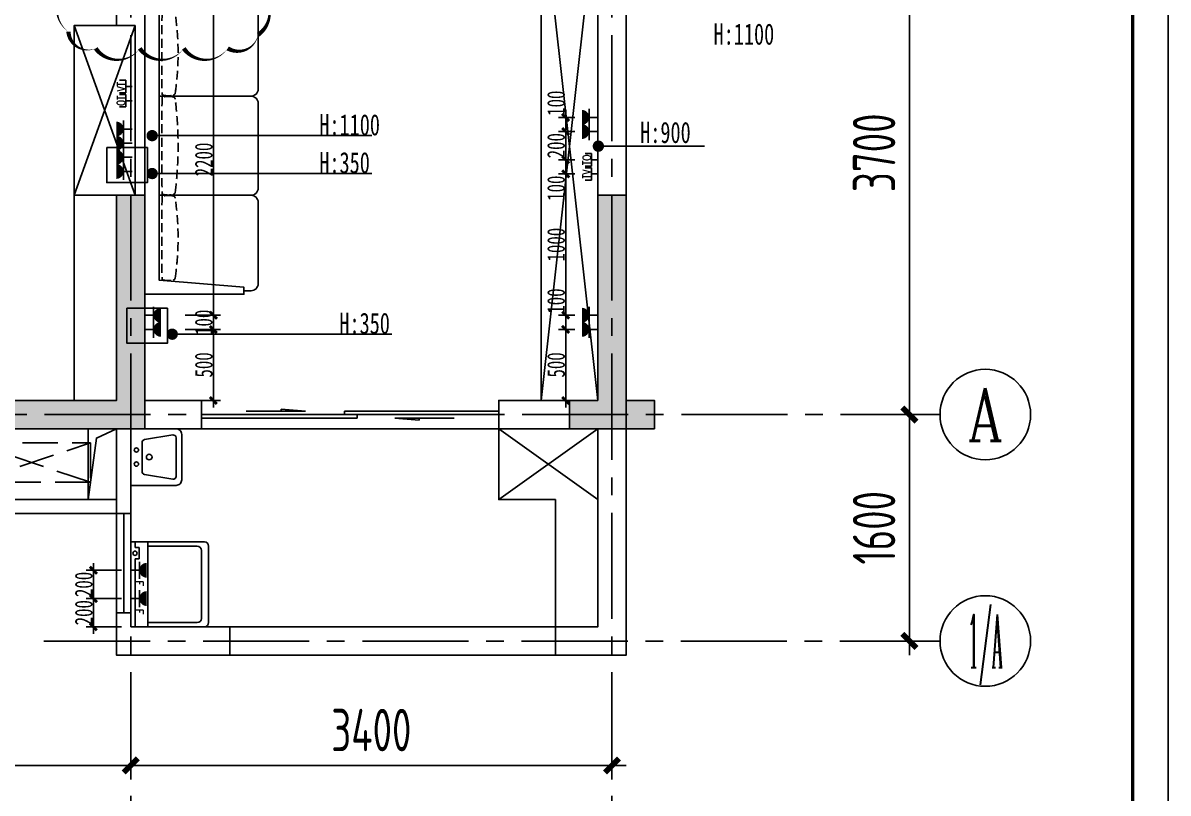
# Model space of a CAD drawing. Header units: millimetres. Extents: x -133666 to 228300, y -346623 to 180165.
# Drawn here: x 29112 to 37204, y -182706 to -177264 of the extents above; entities that cross this region are included whole.
import ezdxf
from ezdxf.enums import TextEntityAlignment as Align

# ---------------------------------------------------------------- set-up
doc = ezdxf.new("R2010")
doc.units = ezdxf.units.MM
doc.header["$LTSCALE"] = 1000
for name, pattern in [('CENTER', [50.8, 31.75, -6.35, 6.35, -6.35]), ('CENTER2', [1.125, 0.75, -0.125, 0.125, -0.125]), ('DASH', [0.35, 0.25, -0.1]), ('DASHED', [19.05, 12.7, -6.35])]:
    doc.linetypes.add(name, pattern=pattern)
doc.layers.get('0').update_dxf_attribs({"linetype": 'CONTINUOUS'})
doc.layers.get('Defpoints').update_dxf_attribs({"color": 6, "linetype": 'CONTINUOUS'})
for name, color, linetype in [('6#轴网(1-4)20181120$0$11 12 17 18 19 20 21 22-ZW$0$AXIS_轴号_A', 8, 'CONTINUOUS'), ('6#轴网(1-4)20181120$0$11 12 17 18 19 20 21 22-ZW$0$AXIS_轴文_A', 8, 'CONTINUOUS'), ('6#轴网(1-4)20181120$0$AXIS_TEXT', 8, 'CONTINUOUS'), ('A-FUR', 8, 'CONTINUOUS'), ('A-Lvtry', 5, 'CONTINUOUS'), ('A-洞口', 105, 'CONTINUOUS'), ('A-空调室外机', 5, 'DASH'), ('AE-FLOR', 151, 'CONTINUOUS'), ('AXIS', 253, 'CENTER'), ('BORDER', 7, 'CONTINUOUS'), ('DIM', 3, 'CONTINUOUS'), ('M-机电点位(布局空间)', 7, 'CONTINUOUS'), ('P-活动家具', 146, 'CONTINUOUS'), ('PUB_HATCH', 8, 'CONTINUOUS'), ('PUB_TEXT', 7, 'CONTINUOUS'), ('WALL', 2, 'CONTINUOUS'), ('WINDOW', 4, 'CONTINUOUS'), ('剪力墙', 6, 'CONTINUOUS'), ('家具', 8, 'CONTINUOUS'), ('栏杆', 142, 'CONTINUOUS')]:
    doc.layers.add(name, color=color, linetype=linetype)
doc.layers.add('S-ANNO-REVS', color=1, linetype='CONTINUOUS', true_color=0xff0000, plot=False)
doc.styles.add('6#轴网(1-4)20181120$0$11 12 17 18 19 20 21 22-ZW$0$_TCH_AXIS', font='COMPLEX', dxfattribs={"bigfont": 'GBCBIG'})
doc.styles.add('6#轴网(1-4)20181120$0$COMPLEX', font='COMPLEX')
doc.styles.add('DIM', font='', dxfattribs={"width": 0.7})
doc.styles.add('HZ', font='romans.shx', dxfattribs={"width": 0.9, "bigfont": 'bzhz.shx'})
doc.styles.add('ZZ', font='tssdeng.shx', dxfattribs={"width": 0.7, "bigfont": 'tssdchn.shx'})
doc.styles.add('黑体', font='simhei.ttf')
doc.styles.get('DIM').set_extended_font_data('SimSun')
doc.dimstyles.new('TSSD_100_100', dxfattribs={"dimtxt": 300, "dimasz": 100, "dimexe": 100, "dimexo": 250, "dimgap": 100, "dimtad": 1, "dimdec": 0, "dimzin": 0, "dimdsep": 46, "dimtxsty": 'ZZ', "dimblk": 'ARCHTICK', "dimcen": 0, "dimdle": 100, "dimclrd": 256, "dimclrt": 7, "dimadec": 0, "dimazin": 0, "dimtfac": 1, "dimtdec": 0, "dimtix": 1, "dimtmove": 2, "dimatfit": 3, "dimfxl": 0, "dimtolj": 1, "dimtzin": 0, "dimarcsym": 0})
doc.dimstyles.new('金螳螂1-50', dxfattribs={"dimscale": 50, "dimtxt": 2.5, "dimasz": 1, "dimexe": 1, "dimexo": 1, "dimgap": 0.1, "dimtad": 1, "dimdec": 0, "dimrnd": 5, "dimzin": 0, "dimdsep": 46, "dimtxsty": 'DIM', "dimblk": 'ARCHTICK', "dimcen": 2, "dimdle": 1, "dimclrd": 254, "dimclre": 254, "dimclrt": 30, "dimadec": 0, "dimazin": 0, "dimtfac": 1, "dimtdec": 0, "dimtix": 1, "dimtmove": 2, "dimatfit": 3, "dimldrblk": 'A', "dimfxl": 0, "dimtolj": 1, "dimtzin": 0, "dimarcsym": 0})

# ---------------------------------------------------------------- blocks, each defined once
blk = doc.blocks.new('_ArchTick')
at = {"color": 0, "linetype": 'ByBlock', "const_width": 0.4}
blk.add_lwpolyline([(-0.5, -0.5), (0.5, 0.5)], dxfattribs=at)
blk = doc.blocks.new('*D354')
at = {"layer": 'Defpoints', "color": 0}
for p in [(3400, -1600), (0, -1724.9), (3400, -2379.1)]:
    blk.add_point(p, dxfattribs=at)
at = {"layer": 'DIM', "color": 0, "lineweight": -2}
for p, q in [((3400, -1850), (3400, -2479.1)), ((0, -1974.9), (0, -2479.1))]:
    blk.add_line(p, q, dxfattribs=at)
at = {"layer": 'DIM', "lineweight": -2}
blk.add_line((-100, -2379.1), (3500, -2379.1), dxfattribs=at)
at = {"layer": 'DIM', "lineweight": -2, "xscale": 100, "yscale": 100, "zscale": 100, "rotation": 180}
blk.add_blockref('_ArchTick', (0, -2379.1), dxfattribs=at)
at = {"layer": 'DIM', "lineweight": -2, "xscale": 100, "yscale": 100, "zscale": 100}
blk.add_blockref('_ArchTick', (3400, -2379.1), dxfattribs=at)
at = {"layer": 'DIM', "color": 7, "insert": (1700, -2129.1), "char_height": 300, "attachment_point": 5, "style": 'ZZ'}
blk.add_mtext('\\A1;3400', dxfattribs=at)
blk = doc.blocks.new('*D355')
at = {"layer": 'Defpoints', "color": 0}
for p in [(3400, -1600), (6800, -1600), (6800, -2379.1)]:
    blk.add_point(p, dxfattribs=at)
at = {"layer": 'DIM', "color": 0, "lineweight": -2}
for p, q in [((3400, -1850), (3400, -2479.1)), ((6800, -1850), (6800, -2479.1))]:
    blk.add_line(p, q, dxfattribs=at)
at = {"layer": 'DIM', "lineweight": -2}
blk.add_line((3300, -2379.1), (6900, -2379.1), dxfattribs=at)
at = {"layer": 'DIM', "lineweight": -2, "xscale": 100, "yscale": 100, "zscale": 100, "rotation": 180}
blk.add_blockref('_ArchTick', (3400, -2379.1), dxfattribs=at)
at = {"layer": 'DIM', "lineweight": -2, "xscale": 100, "yscale": 100, "zscale": 100}
blk.add_blockref('_ArchTick', (6800, -2379.1), dxfattribs=at)
at = {"layer": 'DIM', "color": 7, "insert": (5100, -2129.1), "char_height": 300, "attachment_point": 5, "style": 'ZZ'}
blk.add_mtext('\\A1;3400', dxfattribs=at)
blk = doc.blocks.new('6#轴网(1-4)20181120$0$_AXISO')
at = {"color": 8}
blk.add_circle((0, 0), 0.5, dxfattribs=at)
at = {"layer": '6#轴网(1-4)20181120$0$AXIS_TEXT', "color": 8, "style": '6#轴网(1-4)20181120$0$COMPLEX', "width": 1.041667}
blk.add_attdef('A', text='', height=0.56, dxfattribs=at).set_placement((-0.25, -0.28), (0.25, -0.28), align=Align.FIT)
blk = doc.blocks.new('*D359')
at = {"layer": 'Defpoints', "color": 0}
for p in [(8738.9, 100), (8902.1, 100), (8738.9, -1500)]:
    blk.add_point(p, dxfattribs=at)
at = {"layer": 'DIM', "lineweight": -2}
blk.add_line((8902.1, -1600), (8902.1, 200), dxfattribs=at)
at = {"layer": 'DIM', "color": 0, "lineweight": -2}
for p, q in [((8988.9, 100), (9002.1, 100)), ((8988.9, -1500), (9002.1, -1500))]:
    blk.add_line(p, q, dxfattribs=at)
at = {"layer": 'DIM', "lineweight": -2, "xscale": 100, "yscale": 100, "zscale": 100}
for p, rotation in [((8902.1, 100), 90), ((8902.1, -1500), 270)]:
    blk.add_blockref('_ArchTick', p, dxfattribs=dict(at, rotation=rotation))
at = {"layer": 'DIM', "color": 7, "insert": (8652.1, -700), "char_height": 300, "attachment_point": 5, "rotation": 90, "style": 'ZZ'}
blk.add_mtext('\\A1;1600', dxfattribs=at)
blk = doc.blocks.new('*D360')
at = {"layer": 'Defpoints', "color": 0}
for p in [(8738.9, 3800), (8902.1, 3800), (8738.9, 100)]:
    blk.add_point(p, dxfattribs=at)
at = {"layer": 'DIM', "lineweight": -2}
blk.add_line((8902.1, 0), (8902.1, 3900), dxfattribs=at)
at = {"layer": 'DIM', "color": 0, "lineweight": -2}
for p, q in [((8988.9, 3800), (9002.1, 3800)), ((8988.9, 100), (9002.1, 100))]:
    blk.add_line(p, q, dxfattribs=at)
at = {"layer": 'DIM', "lineweight": -2, "xscale": 100, "yscale": 100, "zscale": 100}
for p, rotation in [((8902.1, 3800), 90), ((8902.1, 100), 270)]:
    blk.add_blockref('_ArchTick', p, dxfattribs=dict(at, rotation=rotation))
at = {"layer": 'DIM', "color": 7, "insert": (8652.1, 1950), "char_height": 300, "attachment_point": 5, "rotation": 90, "style": 'ZZ'}
blk.add_mtext('\\A1;3700', dxfattribs=at)
blk = doc.blocks.new('A$C68CA6050')
blk.add_wipeout([(0, 850), (2100, 850), (2100, 150), (2075, 150), (2075, 100), (2072, 83.1), (2060.4, 64.6), (2040.5, 52.5), (2025, 50), (1450, 50), (1437.2, 51.7), (1423.1, 57.8), (1414.6, 64.6), (1407.1, 74.2), (1403.4, 81.8), (1400, 100), (1398, 86), (1395.5, 79.2), (1390.8, 71.2), (1380.3, 60.2), (1363.8, 51.9), (1350, 50), (750, 50), (733.3, 52.9), (724.9, 56.8), (714.6, 64.6), (708.1, 72.6), (703.4, 81.8), (701.2, 89.1), (700, 100), (698.1, 86.3), (694.2, 76.7), (690.7, 70.9), (685.4, 64.6), (677.2, 58.1), (670.1, 54.2), (650, 50), (641.4, 50), (75, 50), (58.2, 52.9), (39.6, 64.6), (31.7, 75), (26.3, 88.7), (25, 100), (25, 150), (0, 150)]).translate(0, 0, 0).dxf.layer = 'P-活动家具'
at = {"layer": 'P-活动家具', "elevation": 0}
blk.add_lwpolyline([(1050, 50), (1043.2, 50), (750, 50, -0.414214), (700, 100, -0.414214), (650, 50), (75, 50, -0.414214), (25, 100), (25, 150), (0, 150), (0, 850), (1050, 850), (2100, 850), (2100, 150), (2075, 150), (2075, 100, -0.414214), (2025, 50), (1450, 50, -0.414214), (1400, 100, -0.414214), (1350, 50), (1056.8, 50)], format="xyb", close=True, dxfattribs=at)
for points in [[(0, 850), (2100, 850), (2100, 150), (2050, 150), (2000, 750.2), (100, 750.2), (50, 150), (0, 150), (0, 850)], [(700, 100), (700.1, 750.2)], [(1400, 100), (1400.1, 750.2)]]:
    blk.add_lwpolyline(points, dxfattribs=at)
at = {"layer": 'P-活动家具', "color": 251, "linetype": 'DASHED', "ltscale": 0.005, "elevation": 0}
for points in [[(103.3, 728.6, -0.008996), (692.3, 728.6, -0.12873), (694.8, 650.4, -0.310462), (679.3, 636.1, -0.072657), (116.2, 636.1, -0.310462), (100.7, 650.4, -0.12873), (103.3, 728.6, -0.746294)], [(1392.2, 728.6, 0.007743), (707.8, 728.6, 0.12873), (705.3, 650.4, 0.310462), (720.8, 636.1, 0.062134), (1379.2, 636.1, 0.310462), (1394.7, 650.4, 0.12873), (1392.2, 728.6, 0.746294)], [(1996.3, 728.6, 0.009023), (1409, 728.6, 0.12873), (1406.5, 650.4, 0.310462), (1422, 636.1, 0.072882), (1983.4, 636.1, 0.310462), (1998.9, 650.4, 0.12873), (1996.3, 728.6, 0.746294)]]:
    blk.add_lwpolyline(points, format="xyb", dxfattribs=at)
blk = doc.blocks.new('ktswaj')
at = {"linetype": 'DASH'}
blk.add_lwpolyline([(15990.1, 179082.6), (15990.1, 178253.3), (16268.4, 178253.3), (16268.4, 179082.6)], close=True, dxfattribs=at)
for points in [[(15990.1, 179082.6), (16268.4, 178253.3)], [(15990.1, 178253.3), (16268.4, 179082.6)]]:
    blk.add_lwpolyline(points, dxfattribs=at)
blk = doc.blocks.new('$DorLib2D$00000131')
at = {"color": 0, "linetype": 'Continuous'}
for p, q in [((0.15, 0.125), (0.2319, 0.1973)), ((0.2319, 0.1973), (0.2319, 0.125)), ((-0.5, 0.125), (-0.5, 0)), ((0.0192, 0.125), (-0.5, 0.125)), ((0.0192, 0), (0.0192, 0.125)), ((0.35, 0.125), (0.15, 0.125)), ((-0.5, 0), (0.0192, 0)), ((-0.024, 0), (0.5, 0)), ((-0.024, -0.125), (-0.024, 0)), ((0.5, 0), (0.5, -0.125)), ((-0.35, -0.125), (-0.15, -0.125)), ((-0.2319, -0.1973), (-0.2319, -0.125)), ((-0.15, -0.125), (-0.2319, -0.1973)), ((0.5, -0.125), (-0.024, -0.125))]:
    blk.add_line(p, q, dxfattribs=at)
blk = doc.blocks.new('B20190310213323')
at = {"layer": 'PUB_HATCH'}
for points in [[(3400, 200), (3400, 1650), (3600, 1650), (3600, 0), (2500, 0), (2500, 200)], [(6600, 0), (6600, 200), (6800, 200), (6800, 1650), (7000, 1650), (7000, 200), (7200, 200), (7200, 0)]]:
    blk.add_hatch(color=256, dxfattribs=at).paths.add_polyline_path(points)
at = {"layer": 'A-洞口'}
blk.add_lwpolyline([(3200, 0), (3200, -500), (3400, -500), (3400, 0)], close=True, dxfattribs=at)
blk.add_lwpolyline([(3400, 0), (3257.1, -65.9), (3200, -500)], dxfattribs=at)
at = {"layer": 'AE-FLOR'}
for points in [[(3400, -600), (3400, -1300)], [(3500, -1300), (3500, -600)], [(6500, -1400), (4200, -1400)], [(6500, -1600), (4200, -1600)]]:
    blk.add_lwpolyline(points, dxfattribs=at)
at = {"layer": 'WALL'}
for p, q in [((3530, 2850), (3530, 1650)), ((3600, 2850), (3600, 1650))]:
    blk.add_line(p, q, dxfattribs=at)
for points in [[(7000, 100), (7000, 9000), (6700, 9000), (6700, 8800), (6800, 8800), (6800, 200), (6100, 200), (6100, 0), (6800, 0), (6800, -1400), (6500, -1400), (6500, -1600), (7000, -1600)], [(3500, -1400), (3500, -1300), (3400, -1300), (3400, -1600), (4200, -1600), (4200, -1400)]]:
    blk.add_lwpolyline(points, close=True, dxfattribs=at)
for points in [[(3400, 2850), (3400, 3700), (3350, 3700), (3350, 3800), (3600, 3800), (3600, 2850)], [(3530, 2850), (3400, 2850), (3400, 2850)], [(3600, 1650), (3600, 200), (4000, 200), (4000, 0), (3500, 0), (3500, -600), (3400, -600), (3400, 0), (2200, 0), (2200, -600), (2100, -600), (2100, -400), (2100, 200), (3400, 200), (3400, 1650)], [(3400, 1650), (3530, 1650)]]:
    blk.add_lwpolyline(points, dxfattribs=at)
at = {"layer": 'WINDOW'}
blk.add_line((6100, 0), (4000, 0), dxfattribs=at)
at = {"layer": '剪力墙', "elevation": 0}
blk.add_lwpolyline([(3400, 200), (3400, 1650), (3600, 1650), (3600, 0), (2500, 0), (2500, 200)], close=True, dxfattribs=at)
for points in [[(6600, 0), (6600, 200), (6800, 200), (6800, 1650), (7000, 1650), (7000, 200), (7200, 200), (7200, 0), (6600, 0), (7000, 0)], [(3600, 200), (3600, 200)]]:
    blk.add_lwpolyline(points, dxfattribs=at)
at = {"layer": '栏杆'}
for points in [[(3400, -500), (2200, -500)], [(3400, -600), (2200, -600)]]:
    blk.add_lwpolyline(points, dxfattribs=at)
at = {"layer": 'A-空调室外机', "extrusion": (0, 0, -1), "zscale": -1, "rotation": 90}
blk.add_blockref('ktswaj', (175867.9, -16368.4), dxfattribs=at)
at = {"layer": 'WINDOW', "xscale": -2100, "yscale": 200, "zscale": 2100}
blk.add_blockref('$DorLib2D$00000131', (5050, 100), dxfattribs=at)
blk = doc.blocks.new('__附着_A10-SGT-95户型_TEN24QEP_设计区$0$A-Toilet-9')
for p, q in [((-300, 0), (-300, 520)), ((-270, 550), (270, 550)), ((-240, 500), (240, 500)), ((300, 0), (300, 520)), ((-270, 120), (-270, 470)), ((270, 120), (270, 470)), ((-300, 120), (300, 120)), ((-300, 30), (180, 30)), ((-300, 0), (300, 0)), ((180, 60), (260, 60)), ((180, 30), (180, 60)), ((260, 30), (260, 60)), ((260, 30), (300, 30))]:
    blk.add_line(p, q)
blk.add_circle((220, 30), 15)
for centre, start, end in [((-270, 520), 90, 180), ((-240, 470), 90, 180), ((240, 470), 0, 90), ((270, 520), 0, 90)]:
    blk.add_arc(centre, 30, start, end)
blk = doc.blocks.new('__附着_A10-SGT-95户型_TEN24QEP_设计区$0$A-Kitchen-9')
at = {"ltscale": 0.6}
blk.add_line((400, -320), (400, 0), dxfattribs=at)
blk.add_lwpolyline([(400, 0), (0, 0), (0, -320, 0.414214), (40, -360), (360, -360, 0.414214), (400, -320)], format="xyb", dxfattribs=at)
blk.add_lwpolyline([(400, 0), (0, 0), (0, -320, 0.414214), (40, -360), (360, -360, 0.414214), (400, -320)], format="xyb", dxfattribs=at)
blk.add_lwpolyline([(322.8, -96.7), (356.1, -296.7, -0.463455), (336.4, -320), (63.6, -320, -0.463455), (43.9, -296.7), (77.2, -96.7, -0.366629), (96.9, -80), (303.1, -80, -0.366629)], format="xyb", close=True, dxfattribs=at)
blk.add_lwpolyline([(322.8, -96.7), (356.1, -296.7, -0.463455), (336.4, -320), (63.6, -320, -0.463455), (43.9, -296.7), (77.2, -96.7, -0.366629), (96.9, -80), (303.1, -80, -0.366629)], format="xyb", close=True, dxfattribs=at)
for centre, radius in [((150, -40), 15), ((250, -40), 15), ((200, -130), 20)]:
    blk.add_circle(centre, radius, dxfattribs=at)
blk = doc.blocks.new('B20190319225928')
at = {"layer": 'BORDER'}
blk.add_lwpolyline([(0, 0), (0, 29700), (42000, 29700), (42000, 0)], close=True, dxfattribs=at)
at = {"layer": 'BORDER', "const_width": 50}
blk.add_lwpolyline([(2500, 500), (2500, 29200), (41500, 29200), (41500, 500)], close=True, dxfattribs=at)
blk = doc.blocks.new('墙面安装电脑信息插座')
at = {"linetype": 'Continuous'}
for p, q in [((-40, 80), (-40, 40)), ((40, 80), (40, 40)), ((-40, 40), (40, 40)), ((0, 40), (0, 0))]:
    blk.add_line(p, q, dxfattribs=at)
at = {"style": 'HZ', "width": 0.8}
blk.add_text('TO', height=50, dxfattribs=at).set_placement((0, 70), align=Align.MIDDLE)
blk = doc.blocks.new('墙面安装电视插座')
at = {"linetype": 'Continuous'}
for p, q in [((-40, 80), (-40, 40)), ((40, 80), (40, 40)), ((-40, 40), (40, 40)), ((0, 40), (0, 0))]:
    blk.add_line(p, q, dxfattribs=at)
at = {"style": 'HZ', "width": 0.8}
blk.add_text('TV', height=50, dxfattribs=at).set_placement((0, 70), align=Align.MIDDLE)
blk = doc.blocks.new('二极 三极单相插座  暗装')
for p, q in [((-54.1, 54.5), (54.1, 54.5)), ((0, 54.5), (0, 0))]:
    blk.add_line(p, q)
at = {"const_width": 47.2}
blk.add_lwpolyline([(23.6, 101.4, -0.414214), (0, 77.8, -0.414214), (-23.6, 101.4, -0.414214)], format="xyb", dxfattribs=at)
blk = doc.blocks.new('墙面防潮插座 暗装')
for p, q in [((-54.1, 54.5), (54.1, 54.5)), ((0, 54.5), (0, 0))]:
    blk.add_line(p, q)
at = {"const_width": 47.2}
blk.add_lwpolyline([(23.6, 101.4, -0.414214), (0, 77.8, -0.414214), (-23.6, 101.4, -0.414214)], format="xyb", dxfattribs=at)
at = {"style": 'HZ', "width": 0.9}
blk.add_text('F', height=50, dxfattribs=at).set_placement((82.8, 53.4), align=Align.MIDDLE)
blk = doc.blocks.new('*D872')
at = {"layer": 'Defpoints', "color": 0}
for p in [(29874, -181331.2), (29609.6, -181531.2), (29874, -181531.2)]:
    blk.add_point(p, dxfattribs=at)
at = {"layer": 'DIM', "color": 254, "lineweight": -2}
for p, q in [((29809.6, -181331.2), (29559.6, -181331.2)), ((29609.6, -181281.2), (29609.6, -181581.2)), ((29809.6, -181531.2), (29559.6, -181531.2))]:
    blk.add_line(p, q, dxfattribs=at)
at = {"layer": 'DIM', "color": 254, "lineweight": -2, "xscale": 50, "yscale": 50, "zscale": 50}
for p, rotation in [((29609.6, -181331.2), 90), ((29609.6, -181531.2), 270)]:
    blk.add_blockref('_ArchTick', p, dxfattribs=dict(at, rotation=rotation))
at = {"layer": 'DIM', "color": 30, "insert": (29542.1, -181431.2), "char_height": 125, "attachment_point": 5, "rotation": 90, "style": 'DIM'}
blk.add_mtext('\\A1;200', dxfattribs=at)
blk = doc.blocks.new('A')
for p, q in [((-0.37, 0), (-2.13, 0)), ((-1.44, 1.15), (-1.09, 1.44)), ((-1.44, 1.15), (-0.37, 0)), ((-1.44, -1.15), (-0.37, 0)), ((-1.09, 1.44), (0, 0)), ((-1.09, -1.44), (0, 0)), ((-1.44, -1.15), (-1.09, -1.44))]:
    blk.add_line(p, q)
for points in [[(-1.44, 1.15), (-1.09, 1.44), (-0.37, 0), (0, 0)], [(-1.44, -1.15), (-1.09, -1.44), (-0.37, 0), (0, 0)]]:
    blk.add_solid(points)
blk = doc.blocks.new('*D873')
at = {"layer": 'Defpoints', "color": 0}
for p in [(29609.6, -181131.2), (29874, -181131.2), (29874, -181331.2)]:
    blk.add_point(p, dxfattribs=at)
at = {"layer": 'DIM', "color": 254, "lineweight": -2}
for p, q in [((29609.6, -181381.2), (29609.6, -181081.2)), ((29809.6, -181131.2), (29559.6, -181131.2)), ((29809.6, -181331.2), (29559.6, -181331.2))]:
    blk.add_line(p, q, dxfattribs=at)
at = {"layer": 'DIM', "color": 254, "lineweight": -2, "xscale": 50, "yscale": 50, "zscale": 50}
for p, rotation in [((29609.6, -181131.2), 90), ((29609.6, -181331.2), 270)]:
    blk.add_blockref('_ArchTick', p, dxfattribs=dict(at, rotation=rotation))
at = {"layer": 'DIM', "color": 30, "insert": (29542.1, -181231.2), "char_height": 125, "attachment_point": 5, "rotation": 90, "style": 'DIM'}
blk.add_mtext('\\A1;200', dxfattribs=at)
blk = doc.blocks.new('*D874')
at = {"layer": 'Defpoints', "color": 0}
for p in [(29974, -179429.2), (30457.5, -179429.2), (29974, -179931.2)]:
    blk.add_point(p, dxfattribs=at)
at = {"layer": 'DIM', "color": 254, "lineweight": -2}
for p, q in [((30457.5, -179981.2), (30457.5, -179379.2)), ((30257.5, -179429.2), (30507.5, -179429.2)), ((30257.5, -179931.2), (30507.5, -179931.2))]:
    blk.add_line(p, q, dxfattribs=at)
at = {"layer": 'DIM', "color": 254, "lineweight": -2, "xscale": 50, "yscale": 50, "zscale": 50}
for p, rotation in [((30457.5, -179429.2), 90), ((30457.5, -179931.2), 270)]:
    blk.add_blockref('_ArchTick', p, dxfattribs=dict(at, rotation=rotation))
at = {"layer": 'DIM', "color": 30, "insert": (30390, -179680.2), "char_height": 125, "attachment_point": 5, "rotation": 90, "style": 'DIM'}
blk.add_mtext('\\A1;500', dxfattribs=at)
blk = doc.blocks.new('*D875')
at = {"layer": 'Defpoints', "color": 0}
for p in [(29974, -179329.2), (30457.5, -179329.2), (29974, -179429.2)]:
    blk.add_point(p, dxfattribs=at)
at = {"layer": 'DIM', "color": 254, "lineweight": -2}
for p, q in [((30457.5, -179329.2), (30457.5, -179279.2)), ((30257.5, -179329.2), (30507.5, -179329.2)), ((30457.5, -179429.2), (30457.5, -179329.2)), ((30257.5, -179429.2), (30507.5, -179429.2)), ((30457.5, -179429.2), (30457.5, -179479.2))]:
    blk.add_line(p, q, dxfattribs=at)
at = {"layer": 'DIM', "color": 254, "lineweight": -2, "xscale": 50, "yscale": 50, "zscale": 50}
for p, rotation in [((30457.5, -179329.2), 270), ((30457.5, -179429.2), 90)]:
    blk.add_blockref('_ArchTick', p, dxfattribs=dict(at, rotation=rotation))
at = {"layer": 'DIM', "color": 30, "insert": (30390, -179379.2), "char_height": 125, "attachment_point": 5, "rotation": 90, "style": 'DIM'}
blk.add_mtext('\\A1;100', dxfattribs=at)
blk = doc.blocks.new('*D876')
at = {"layer": 'Defpoints', "color": 0}
for p in [(32947, -179429.2), (33061.3, -179429.2), (32974, -179931.2)]:
    blk.add_point(p, dxfattribs=at)
at = {"layer": 'DIM', "color": 254, "lineweight": -2}
for p, q in [((32947, -179981.2), (32947, -179379.2)), ((33011.3, -179429.2), (32897, -179429.2)), ((32947, -179931.2), (32897, -179931.2))]:
    blk.add_line(p, q, dxfattribs=at)
at = {"layer": 'DIM', "color": 254, "lineweight": -2, "xscale": 50, "yscale": 50, "zscale": 50}
for p, rotation in [((32947, -179429.2), 90), ((32947, -179931.2), 270)]:
    blk.add_blockref('_ArchTick', p, dxfattribs=dict(at, rotation=rotation))
at = {"layer": 'DIM', "color": 30, "insert": (32879.5, -179680.2), "char_height": 125, "attachment_point": 5, "rotation": 90, "style": 'DIM'}
blk.add_mtext('\\A1;500', dxfattribs=at)
blk = doc.blocks.new('*D877')
at = {"layer": 'Defpoints', "color": 0}
for p in [(32947, -179329.2), (33061.3, -179329.2), (33061.3, -179429.2)]:
    blk.add_point(p, dxfattribs=at)
at = {"layer": 'DIM', "color": 254, "lineweight": -2}
for p, q in [((32947, -179479.2), (32947, -179279.2)), ((33011.3, -179329.2), (32897, -179329.2)), ((33011.3, -179429.2), (32897, -179429.2))]:
    blk.add_line(p, q, dxfattribs=at)
at = {"layer": 'DIM', "color": 254, "lineweight": -2, "xscale": 50, "yscale": 50, "zscale": 50}
for p, rotation in [((32947, -179329.2), 90), ((32947, -179429.2), 270)]:
    blk.add_blockref('_ArchTick', p, dxfattribs=dict(at, rotation=rotation))
at = {"layer": 'DIM', "color": 30, "insert": (32879.5, -179228.9), "char_height": 125, "attachment_point": 5, "rotation": 90, "style": 'DIM'}
blk.add_mtext('\\A1;100', dxfattribs=at)
blk = doc.blocks.new('*D878')
at = {"layer": 'Defpoints', "color": 0}
for p in [(32947, -178331.2), (33061.3, -178331.2), (33061.3, -179329.2)]:
    blk.add_point(p, dxfattribs=at)
at = {"layer": 'DIM', "color": 254, "lineweight": -2}
for p, q in [((33011.3, -178331.2), (32897, -178331.2)), ((32947, -179379.2), (32947, -178281.2)), ((33011.3, -179329.2), (32897, -179329.2))]:
    blk.add_line(p, q, dxfattribs=at)
at = {"layer": 'DIM', "color": 254, "lineweight": -2, "xscale": 50, "yscale": 50, "zscale": 50}
for p, rotation in [((32947, -178331.2), 90), ((32947, -179329.2), 270)]:
    blk.add_blockref('_ArchTick', p, dxfattribs=dict(at, rotation=rotation))
at = {"layer": 'DIM', "color": 30, "insert": (32879.5, -178830.2), "char_height": 125, "attachment_point": 5, "rotation": 90, "style": 'DIM'}
blk.add_mtext('\\A1;1000', dxfattribs=at)
blk = doc.blocks.new('*D879')
at = {"layer": 'Defpoints', "color": 0}
for p in [(32947, -178231.2), (33061.3, -178231.2), (33061.3, -178331.2)]:
    blk.add_point(p, dxfattribs=at)
at = {"layer": 'DIM', "color": 254, "lineweight": -2}
for p, q in [((32947, -178381.2), (32947, -178181.2)), ((33011.3, -178231.2), (32897, -178231.2)), ((33011.3, -178331.2), (32897, -178331.2))]:
    blk.add_line(p, q, dxfattribs=at)
at = {"layer": 'DIM', "color": 254, "lineweight": -2, "xscale": 50, "yscale": 50, "zscale": 50}
for p, rotation in [((32947, -178231.2), 90), ((32947, -178331.2), 270)]:
    blk.add_blockref('_ArchTick', p, dxfattribs=dict(at, rotation=rotation))
at = {"layer": 'DIM', "color": 30, "insert": (32879.5, -178431.5), "char_height": 125, "attachment_point": 5, "rotation": 90, "style": 'DIM'}
blk.add_mtext('\\A1;100', dxfattribs=at)
blk = doc.blocks.new('*D880')
at = {"layer": 'Defpoints', "color": 0}
for p in [(32947, -178031.2), (33061.3, -178031.2), (33061.3, -178231.2)]:
    blk.add_point(p, dxfattribs=at)
at = {"layer": 'DIM', "color": 254, "lineweight": -2}
for p, q in [((32947, -178281.2), (32947, -177981.2)), ((33011.3, -178031.2), (32897, -178031.2)), ((33011.3, -178231.2), (32897, -178231.2))]:
    blk.add_line(p, q, dxfattribs=at)
at = {"layer": 'DIM', "color": 254, "lineweight": -2, "xscale": 50, "yscale": 50, "zscale": 50}
for p, rotation in [((32947, -178031.2), 90), ((32947, -178231.2), 270)]:
    blk.add_blockref('_ArchTick', p, dxfattribs=dict(at, rotation=rotation))
at = {"layer": 'DIM', "color": 30, "insert": (32879.5, -178131.2), "char_height": 125, "attachment_point": 5, "rotation": 90, "style": 'DIM'}
blk.add_mtext('\\A1;200', dxfattribs=at)
blk = doc.blocks.new('*D881')
at = {"layer": 'Defpoints', "color": 0}
for p in [(32947, -177931.2), (33061.3, -177931.2), (33061.3, -178031.2)]:
    blk.add_point(p, dxfattribs=at)
at = {"layer": 'DIM', "color": 254, "lineweight": -2}
for p, q in [((33011.3, -177931.2), (32897, -177931.2)), ((32947, -178081.2), (32947, -177881.2)), ((33011.3, -178031.2), (32897, -178031.2))]:
    blk.add_line(p, q, dxfattribs=at)
at = {"layer": 'DIM', "color": 254, "lineweight": -2, "xscale": 50, "yscale": 50, "zscale": 50}
for p, rotation in [((32947, -177931.2), 90), ((32947, -178031.2), 270)]:
    blk.add_blockref('_ArchTick', p, dxfattribs=dict(at, rotation=rotation))
at = {"layer": 'DIM', "color": 30, "insert": (32879.5, -177831), "char_height": 125, "attachment_point": 5, "rotation": 90, "style": 'DIM'}
blk.add_mtext('\\A1;100', dxfattribs=at)
blk = doc.blocks.new('*D886')
at = {"layer": 'Defpoints', "color": 0}
for p in [(29974, -177128.3), (30457.5, -177128.3), (29974, -179329.2)]:
    blk.add_point(p, dxfattribs=at)
at = {"layer": 'DIM', "color": 254, "lineweight": -2}
for p, q in [((30257.5, -177128.3), (30507.5, -177128.3)), ((30457.5, -179379.2), (30457.5, -177078.3)), ((30257.5, -179329.2), (30507.5, -179329.2))]:
    blk.add_line(p, q, dxfattribs=at)
at = {"layer": 'DIM', "color": 254, "lineweight": -2, "xscale": 50, "yscale": 50, "zscale": 50}
for p, rotation in [((30457.5, -177128.3), 90), ((30457.5, -179329.2), 270)]:
    blk.add_blockref('_ArchTick', p, dxfattribs=dict(at, rotation=rotation))
at = {"layer": 'DIM', "color": 30, "insert": (30390, -178228.7), "char_height": 125, "attachment_point": 5, "rotation": 90, "style": 'DIM'}
blk.add_mtext('\\A1;2200', dxfattribs=at)
blk = doc.blocks.new('B20190222125856')
at = {"layer": 'AXIS', "linetype": 'CENTER2'}
for p, q in [((3400, 11781), (3400, -2685.7)), ((6800, 11781), (6800, -2685.7)), ((-2834.7, 100), (9118.1, 100)), ((2786.3, -1500), (9118.1, -1500))]:
    blk.add_line(p, q, dxfattribs=at)
at = {"layer": '6#轴网(1-4)20181120$0$11 12 17 18 19 20 21 22-ZW$0$AXIS_轴号_A', "color": 6}
ref = blk.add_blockref('6#轴网(1-4)20181120$0$_AXISO', (9438.1, 100), dxfattribs=dict(at, xscale=640, yscale=640, zscale=640))
ref.add_attrib('A', 'A', dxfattribs={"layer": '6#轴网(1-4)20181120$0$11 12 17 18 19 20 21 22-ZW$0$AXIS_轴文_A', "height": 372.8, "style": '6#轴网(1-4)20181120$0$11 12 17 18 19 20 21 22-ZW$0$_TCH_AXIS', "width": 0.777778}).set_placement((9313.9, -86.4), (9562.4, -86.4), align=Align.FIT)
ref = blk.add_blockref('6#轴网(1-4)20181120$0$_AXISO', (9438.1, -1500), dxfattribs=dict(at, xscale=640, yscale=640, zscale=640))
ref.add_attrib('A', '1/A', dxfattribs={"layer": '6#轴网(1-4)20181120$0$11 12 17 18 19 20 21 22-ZW$0$AXIS_轴文_A', "height": 372.76, "style": '6#轴网(1-4)20181120$0$11 12 17 18 19 20 21 22-ZW$0$_TCH_AXIS', "width": 0.254545}).set_placement((9313.9, -1686.4), (9562.4, -1686.4), align=Align.FIT)
at = {"layer": 'DIM'}
for base, p1, p2, picture, middle in [((8902.1, 3800), (8738.9, 100), (8738.9, 3800), '*D360', (8652.1, 1950)), ((8902.1, 100), (8738.9, -1500), (8738.9, 100), '*D359', (8652.1, -700))]:
    dim = blk.add_linear_dim(base=base, p1=p1, p2=p2, angle=90, dimstyle='TSSD_100_100', dxfattribs=at)
    dim.commit()
    dim.dimension.update_dxf_attribs({"geometry": picture, "text_midpoint": middle})
for base, p1, p2, picture, middle in [((3400, -2379.1), (0, -1724.9), (3400, -1600), '*D354', (1700, -2129.1)), ((6800, -2379.1), (3400, -1600), (6800, -1600), '*D355', (5100, -2129.1))]:
    dim = blk.add_linear_dim(base=base, p1=p1, p2=p2, dimstyle='TSSD_100_100', dxfattribs=at)
    dim.commit()
    dim.dimension.update_dxf_attribs({"geometry": picture, "text_midpoint": middle})

msp = doc.modelspace()

# ---------------------------------------------------------------- linework, layer by layer
at = {"layer": 'A-FUR'}
for p, q in [((32774, -176331.2), (33174, -179931.2)), ((33174, -176331.2), (32774, -179931.2))]:
    msp.add_line(p, q, dxfattribs=at)
msp.add_lwpolyline([(32774, -176331.2), (33174, -176331.2), (33174, -179931.2), (32774, -179931.2)], close=True, dxfattribs=at)
at = {"layer": '栏杆'}
msp.add_lwpolyline([(29824, -180731.2), (29824, -181431.2)], dxfattribs=at)

# ---------------------------------------------------------------- block references
at = {"layer": 'DIM'}
msp.add_blockref('B20190222125856', (26474, -180131.2), dxfattribs=at)

# ---------------------------------------------------------------- texts
at = {"layer": 'PUB_TEXT', "style": '黑体', "width": 0.7}
msp.add_text('H:1100', height=150, dxfattribs=at).set_placement((33992.1, -177417.6))

# ---------------------------------------------------------------- next in the draw order: block references
at = {"layer": 'P-活动家具', "rotation": 90}
msp.add_blockref('A$C68CA6050', (30824, -179181.2, 0), dxfattribs=at)

# ---------------------------------------------------------------- next in the draw order: block references
at = {"layer": 'WALL'}
msp.add_blockref('B20190310213323', (26374, -180131.2), dxfattribs=at)

# ---------------------------------------------------------------- next in the draw order: linework, layer by layer
at = {"layer": 'A-FUR'}
for p, q in [((33174, -180131.2), (32474, -180631.2)), ((32474, -180131.2), (33174, -180631.2))]:
    msp.add_line(p, q, dxfattribs=at)
msp.add_lwpolyline([(32474, -180131.2), (32474, -180631.2), (32874, -180631.2), (32874, -181531.2), (33174, -181531.2), (33174, -180131.2)], close=True, dxfattribs=at)
at = {"layer": 'DIM'}
for points in [[(29704.6, -178144.2), (29991.5, -178144.2), (29991.5, -178391.6), (29704.6, -178391.6)], [(29846.3, -179279.4), (30133.3, -179279.4), (30133.3, -179526.8), (29846.3, -179526.8)]]:
    msp.add_lwpolyline(points, close=True, dxfattribs=at)
at = {"layer": 'PUB_TEXT'}
for p, q in [((31576.6, -178060.3), (30025.2, -178060.3)), ((33927.8, -178134.5), (33177.9, -178134.5)), ((31576.6, -178328), (30025.2, -178328)), ((31718.4, -179463.2), (30166.9, -179463.2))]:
    msp.add_line(p, q, dxfattribs=at)
at = {"layer": 'PUB_TEXT', "const_width": 40}
for points in [[(30025.2, -178080.3, -1), (30025.2, -178040.3, -1)], [(33177.9, -178154.5, -1), (33177.9, -178114.5, -1)], [(30025.2, -178348, -1), (30025.2, -178308, -1)], [(30166.9, -179483.2, -1), (30166.9, -179443.2, -1)]]:
    msp.add_lwpolyline(points, format="xyb", close=True, dxfattribs=at)
at = {"layer": 'S-ANNO-REVS'}
msp.add_lwpolyline([(29433.5, -176199.6, 0, 31.1, -0.520567), (29744.5, -176199.6, 0, 31.1, -0.520567), (30055.5, -176199.6, 0, 31.1, -0.520567), (30366.6, -176199.6, 0, 31.1, -0.520567), (30677.6, -176199.6, 0, 31.1, -0.520567), (30774, -176414.3, 0, 31.1, -0.520567), (30774, -176725.3, 0, 31.1, -0.520567), (30774, -177036.3, 0, 31.1, -0.520567), (30774, -177347.4, 0, 31.1, -0.520567), (30559.3, -177443.7, 0, 31.1, -0.520567), (30248.3, -177443.7, 0, 31.1, -0.520567), (29937.3, -177443.7, 0, 31.1, -0.520567), (29626.2, -177443.7, 0, 31.1, -0.520567), (29433.5, -177325.5, 0, 31.1, -0.520567), (29433.5, -177014.4, 0, 31.1, -0.520567), (29433.5, -176703.4, 0, 31.1, -0.520567), (29433.5, -176392.4, 0, 31.1, -0.520567)], format="xyseb", close=True, dxfattribs=at)
at = {"layer": '家具', "ltscale": 0.2}
for p, q in [((29474, -177281.2), (29904, -178481.2)), ((29904, -177281.2), (29474, -178481.2))]:
    msp.add_line(p, q, dxfattribs=at)
for points in [[(29904, -177281.2), (29474, -177281.2), (29474, -178481.2), (29904, -178481.2)], [(29474, -179931.2), (29774, -179931.2), (29774, -178481.2), (29474, -178481.2)]]:
    msp.add_lwpolyline(points, close=True, dxfattribs=at)

# ---------------------------------------------------------------- next in the draw order: block references
at = {"layer": 'A-Lvtry', "rotation": 90}
msp.add_blockref('__附着_A10-SGT-95户型_TEN24QEP_设计区$0$A-Kitchen-9', (29874, -180531.2), dxfattribs=at)
at = {"layer": 'A-Lvtry', "extrusion": (0, 0, -1), "zscale": -1, "rotation": 90}
msp.add_blockref('__附着_A10-SGT-95户型_TEN24QEP_设计区$0$A-Toilet-9', (-29874, -181231.2), dxfattribs=at)
at = {"layer": 'M-机电点位(布局空间)', "color": 7, "zscale": 1.111111111111111}
for name, p, xscale, yscale, rotation in [('墙面安装电视插座', (29883.6, -177713.3), -1.111111111124046, 1.111111111124046, 90), ('墙面安装电脑信息插座', (29883.6, -177813.3), -1.111111111124046, 1.111111111124046, 90), ('二极 三极单相插座  暗装', (33174, -177931.2), 1.111111111124046, 1.111111111109494, 90), ('二极 三极单相插座  暗装', (29883.6, -178013.3), -1.111111111124046, 1.111111111124046, 90), ('二极 三极单相插座  暗装', (33174, -178031.2), 1.111111111124046, 1.111111111109494, 90), ('二极 三极单相插座  暗装', (29883.6, -178113.3), -1.111111111124046, 1.111111111124046, 90), ('二极 三极单相插座  暗装', (29883.6, -178213.3), -1.111111111124046, 1.111111111124046, 90), ('二极 三极单相插座  暗装', (29883.6, -178313.3), -1.111111111124046, 1.111111111124046, 90), ('墙面安装电脑信息插座', (33174, -178231.2), 1.111111111124046, 1.111111111109494, 90), ('墙面安装电视插座', (33174, -178331.2), 1.111111111124046, 1.111111111109494, 90), ('二极 三极单相插座  暗装', (29974, -179329.2), -1.111111111124046, 1.111111111124046, 270), ('二极 三极单相插座  暗装', (33174, -179329.2), 1.111111111124046, 1.111111111109494, 90), ('二极 三极单相插座  暗装', (29974, -179429.2), -1.111111111124046, 1.111111111124046, 270), ('二极 三极单相插座  暗装', (33174, -179429.2), 1.111111111124046, 1.111111111109494, 90), ('墙面防潮插座 暗装', (29874, -181131.2), 1.111111111124046, 1.111111111109494, 270), ('墙面防潮插座 暗装', (29874, -181331.2), 1.111111111124046, 1.111111111109494, 270)]:
    msp.add_blockref(name, p, dxfattribs=dict(at, xscale=xscale, yscale=yscale, rotation=rotation))
at = {"layer": 'WALL', "xscale": 0.5, "yscale": 0.5, "zscale": 0.5, "rotation": 270}
msp.add_blockref('B20190319225928', (22353.8, -165998.5), dxfattribs=at)

# ---------------------------------------------------------------- next in the draw order: texts
at = {"layer": 'PUB_TEXT', "style": '黑体', "width": 0.7}
for s, p in [('H:1100', (31206.2, -178058.3)), ('H:900', (33473.4, -178112.5)), ('H:350', (31206.2, -178326)), ('H:350', (31347.9, -179461.2))]:
    msp.add_text(s, height=150, dxfattribs=at).set_placement(p)

# ---------------------------------------------------------------- next in the draw order: dimensions: what is measured, and where the dimension line sits
at = {"layer": 'DIM'}
for base, p1, p2, picture, middle in [((30457.5, -177128.3), (29974, -179329.2), (29974, -177128.3), '*D886', (30390, -178228.7)), ((32947, -178031.2), (33061.3, -178231.2), (33061.3, -178031.2), '*D880', (32879.5, -178131.2)), ((32947, -178331.2), (33061.3, -179329.2), (33061.3, -178331.2), '*D878', (32879.5, -178830.2)), ((30457.5, -179329.2), (29974, -179429.2), (29974, -179329.2), '*D875', (30390, -179379.2)), ((30457.5, -179429.2), (29974, -179931.2), (29974, -179429.2), '*D874', (30390, -179680.2)), ((32947, -179429.2), (32974, -179931.2), (33061.3, -179429.2), '*D876', (32879.5, -179680.2)), ((29609.6, -181131.2), (29874, -181331.2), (29874, -181131.2), '*D873', (29542.1, -181231.2)), ((29609.6, -181531.2), (29874, -181331.2), (29874, -181531.2), '*D872', (29542.1, -181431.2))]:
    dim = msp.add_linear_dim(base=base, p1=p1, p2=p2, angle=90, dimstyle='金螳螂1-50', dxfattribs=at)
    dim.commit()
    dim.dimension.update_dxf_attribs({"geometry": picture, "text_midpoint": middle})
for base, p1, p2, picture, middle in [((32947, -177931.2), (33061.3, -178031.2), (33061.3, -177931.2), '*D881', (32879.5, -177831)), ((32947, -178231.2), (33061.3, -178331.2), (33061.3, -178231.2), '*D879', (32879.5, -178431.5)), ((32947, -179329.2), (33061.3, -179429.2), (33061.3, -179329.2), '*D877', (32879.5, -179228.9))]:
    dim = msp.add_linear_dim(base=base, p1=p1, p2=p2, angle=90, dimstyle='金螳螂1-50', dxfattribs=at)
    dim.commit()
    dim.dimension.update_dxf_attribs({"geometry": picture, "text_midpoint": middle, "dimtype": 160})

doc.saveas('drawing.dxf')
